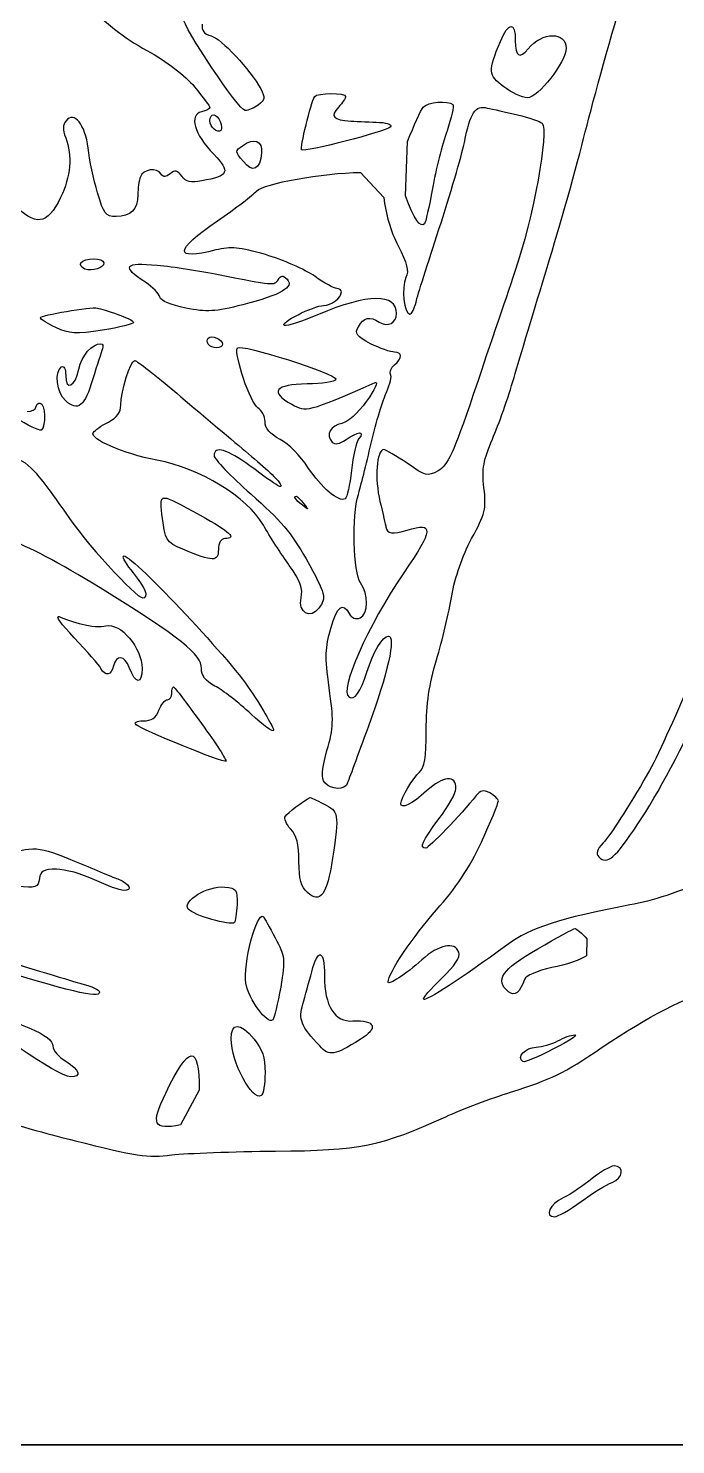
# Model space of a CAD drawing. Header units: centimetres. Extents: x 0 to 20, y 0 to 12.6.
# Drawn here: x 11.226 to 12.949, y 0.013 to 3.786 of the extents above; entities that cross this region are included whole.
import ezdxf

# ---------------------------------------------------------------- set-up
doc = ezdxf.new("R2010")
doc.units = ezdxf.units.CM
doc.layers.add('Part__Feature002', color=7, linetype='CONTINUOUS')
doc.layers.add('Sketch001', color=7, linetype='CONTINUOUS')

msp = doc.modelspace()

# ---------------------------------------------------------------- linework, layer by layer
at = {"layer": 'Part__Feature002', "color": 7}
for points in [[(0.75407, 0.013229), (19.293973, 0.013229)], [(0.75407, 0.013229), (0.75407, 0.013229), (19.293973, 0.013229)], [(19.293973, 0.013229), (0.75407, 0.013229)], [(19.293973, 0.013229), (0.75407, 0.013229)]]:
    msp.add_lwpolyline(points, dxfattribs=at)
at = {"layer": 'Sketch001', "color": 7}
for points in [[(12.229972, 3.339667), (12.235617, 3.484165)], [(12.11031, 3.401756), (12.172399, 3.335152)], [(12.713137, 1.360726), (12.712007, 1.315569)], [(11.681332, 0.957713), (11.631661, 0.865143)]]:
    msp.add_lwpolyline(points, dxfattribs=at)
for points in [[(12.708621, 3.51013), (12.731199, 3.600441), (12.779741, 3.773161), (12.815865, 3.893952)], [(11.36863, 3.863472), (11.42959, 3.800254), (11.481519, 3.759614), (11.54135, 3.726876)], [(11.803252, 3.566574), (11.786319, 3.566574), (11.639563, 3.787836), (11.637305, 3.81493)], [(11.689234, 3.796867), (11.686977, 3.778805), (11.69375, 3.770903), (11.712941, 3.765259)], [(12.482843, 3.750583), (12.504292, 3.803641), (12.522354, 3.803641), (12.522354, 3.75284)], [(12.556221, 3.731392), (12.594603, 3.776547), (12.657821, 3.777676), (12.657821, 3.732522)], [(11.712941, 3.765259), (11.738905, 3.759614), (11.816799, 3.674947), (11.845021, 3.624147)], [(12.491874, 3.629792), (12.450105, 3.661401), (12.448977, 3.670432), (12.482843, 3.750583)], [(12.522354, 3.752841), (12.522354, 3.710131), (12.533643, 3.702982), (12.556221, 3.731392)], [(11.54135, 3.726876), (11.595537, 3.697525), (11.64295, 3.660272), (11.668914, 3.629792)], [(12.657821, 3.732521), (12.656691, 3.695267), (12.583314, 3.600441), (12.553963, 3.600441)], [(11.668914, 3.629792), (11.691492, 3.60157), (11.709554, 3.577863), (11.709554, 3.574476)], [(11.845021, 3.624147), (11.857439, 3.600441), (11.85631, 3.594796), (11.838248, 3.58125)], [(12.553963, 3.600441), (12.541545, 3.600441), (12.512194, 3.613987), (12.491874, 3.629792)], [(11.953394, 3.461587), (11.948879, 3.466103), (11.97823, 3.588023), (11.98839, 3.603827)], [(11.98839, 3.603827), (11.994034, 3.613987), (12.070799, 3.615116), (12.070799, 3.603827)], [(12.070799, 3.603827), (12.070799, 3.600441), (12.062897, 3.586894), (12.051608, 3.575605)], [(12.277385, 3.575605), (12.288674, 3.589152), (12.34399, 3.594796), (12.356408, 3.582379)], [(11.385563, 3.466103), (11.377661, 3.529321), (11.34831, 3.566574), (11.326861, 3.539481)], [(11.686977, 3.563187), (11.65311, 3.554156), (11.667785, 3.504485), (11.719714, 3.450299)], [(11.709554, 3.574476), (11.709554, 3.57109), (11.699394, 3.566574), (11.686977, 3.563187)], [(11.709554, 3.539481), (11.709554, 3.56093), (11.727617, 3.559801), (11.736648, 3.537224)], [(11.838248, 3.58125), (11.826959, 3.573347), (11.811154, 3.566574), (11.803252, 3.566574)], [(12.051608, 3.575605), (12.02903, 3.55077), (12.036932, 3.541739), (12.084345, 3.538352)], [(12.235617, 3.484165), (12.25255, 3.525934), (12.270612, 3.567703), (12.277385, 3.575605)], [(12.356408, 3.582379), (12.359794, 3.578992), (12.351892, 3.547383), (12.340603, 3.512387)], [(12.386888, 3.481907), (12.402692, 3.562059), (12.416239, 3.58125), (12.447848, 3.573347)], [(12.447848, 3.573347), (12.461394, 3.571091), (12.497519, 3.562059), (12.527999, 3.555285)], [(12.527999, 3.555285), (12.559608, 3.547383), (12.588959, 3.538352), (12.593474, 3.532707)], [(11.326861, 3.539481), (11.31783, 3.528192), (11.316701, 3.515774), (11.325731, 3.494325)], [(11.738905, 3.513516), (11.729874, 3.504485), (11.709554, 3.522547), (11.709554, 3.539481)], [(11.736648, 3.537223), (11.741163, 3.527063), (11.741163, 3.515774), (11.738904, 3.513516)], [(12.189332, 3.522547), (12.176914, 3.51013), (11.960168, 3.454814), (11.953394, 3.461587)], [(12.084345, 3.538352), (12.104665, 3.537222), (12.139661, 3.536095), (12.16111, 3.534965)], [(12.16111, 3.534965), (12.184817, 3.533836), (12.194977, 3.528192), (12.189332, 3.522547)], [(12.340603, 3.512387), (12.328185, 3.476263), (12.310123, 3.407401), (12.302221, 3.358859)], [(12.593474, 3.532707), (12.612665, 3.514645), (12.569768, 3.278707), (12.521225, 3.137596)], [(12.607021, 3.148886), (12.640888, 3.257259), (12.686043, 3.419819), (12.708621, 3.51013)], [(11.325732, 3.494325), (11.343794, 3.445783), (11.339279, 3.390467), (11.312185, 3.335152)], [(11.798737, 3.431107), (11.776159, 3.457072), (11.776159, 3.45933), (11.79648, 3.472876)], [(11.796479, 3.472876), (11.82583, 3.495454), (11.850665, 3.486423), (11.847279, 3.453685)], [(12.319154, 3.250486), (12.348505, 3.340796), (12.378985, 3.444654), (12.386888, 3.481907)], [(11.410399, 3.34757), (11.400239, 3.382565), (11.38895, 3.435623), (11.385563, 3.466103)], [(11.719714, 3.450299), (11.76487, 3.402885), (11.760354, 3.392725), (11.688105, 3.379179)], [(11.847279, 3.453685), (11.842763, 3.40853), (11.823572, 3.399499), (11.798737, 3.431107)], [(11.579732, 3.397241), (11.568443, 3.415303), (11.532319, 3.410787), (11.524417, 3.390467)], [(11.603439, 3.39837), (11.59215, 3.389339), (11.585377, 3.38821), (11.579732, 3.39724)], [(11.635048, 3.391596), (11.62263, 3.407401), (11.616985, 3.409659), (11.603439, 3.39837)], [(11.833732, 3.352085), (11.851794, 3.372405), (12.010968, 3.400627), (12.11031, 3.401756)], [(11.524417, 3.390467), (11.52103, 3.380307), (11.517643, 3.358859), (11.517643, 3.341925)], [(11.688105, 3.379179), (11.658754, 3.373534), (11.646337, 3.375792), (11.635048, 3.391596)], [(12.302221, 3.358859), (12.29319, 3.310316), (12.28303, 3.267419), (12.280772, 3.265161)], [(11.312185, 3.335152), (11.276061, 3.260645), (11.24671, 3.257259), (11.183492, 3.319347)], [(11.46007, 3.284352), (11.431848, 3.284352), (11.427332, 3.291125), (11.410399, 3.34757)], [(11.517643, 3.341925), (11.517643, 3.303543), (11.498452, 3.284352), (11.46007, 3.284352)], [(11.729874, 3.273063), (11.777288, 3.305801), (11.824701, 3.341925), (11.833732, 3.352085)], [(12.172399, 3.335152), (12.176914, 3.292254), (12.190461, 3.24484), (12.210781, 3.206459)], [(12.280772, 3.265161), (12.269483, 3.252743), (12.253679, 3.27645), (12.229972, 3.339667)], [(11.725359, 3.19517), (11.612282, 3.166947), (11.613787, 3.192912), (11.729874, 3.273063)], [(12.258194, 3.056316), (12.261581, 3.07325), (12.289803, 3.160173), (12.319154, 3.250486)], [(11.366372, 3.161303), (11.374274, 3.17485), (11.427332, 3.17485), (11.427332, 3.161303)], [(11.857439, 3.182753), (11.787448, 3.203073), (11.765999, 3.20533), (11.725359, 3.19517)], [(11.98839, 3.125179), (11.962425, 3.14324), (11.903723, 3.169206), (11.857439, 3.182753)], [(12.210781, 3.206459), (12.234488, 3.159046), (12.240132, 3.139853), (12.231101, 3.121793)], [(11.376532, 3.14437), (11.367501, 3.148886), (11.362985, 3.155659), (11.366372, 3.161303)], [(11.427332, 3.161303), (11.427332, 3.146626), (11.396852, 3.137596), (11.376532, 3.14437)], [(11.537963, 3.109373), (11.472488, 3.151143), (11.482648, 3.16356), (11.569572, 3.15453)], [(11.569572, 3.15453), (11.61247, 3.151143), (11.685848, 3.138726), (11.732132, 3.129693)], [(12.521225, 3.137596), (12.495261, 3.059703), (12.444461, 2.912946), (12.410594, 2.810219)], [(12.518968, 2.855373), (12.534772, 2.908433), (12.574283, 3.040513), (12.607021, 3.148886)], [(11.576345, 3.069863), (11.574088, 3.078893), (11.557154, 3.096956), (11.537963, 3.109373)], [(11.732132, 3.129693), (11.878888, 3.100343), (11.881145, 3.100343), (11.891305, 3.116146)], [(11.915012, 3.117276), (11.935332, 3.096956), (11.899208, 3.075506), (11.797608, 3.049543)], [(11.891305, 3.116146), (11.898079, 3.128566), (11.903723, 3.128566), (11.915012, 3.117284)], [(12.047092, 3.09244), (12.040319, 3.09244), (12.014354, 3.107116), (11.98839, 3.125179)], [(12.231101, 3.121793), (12.218683, 3.094699), (12.226585, 3.024706), (12.241261, 3.024706)], [(11.645208, 3.040513), (11.604568, 3.048413), (11.578603, 3.059703), (11.576345, 3.069863)], [(12.206265, 3.025836), (12.206265, 3.080023), (12.129501, 3.078893), (11.99855, 3.023587)], [(12.012097, 3.047286), (12.032417, 3.047286), (12.05951, 3.067606), (12.05951, 3.08341)], [(12.05951, 3.08341), (12.05951, 3.087926), (12.053865, 3.09244), (12.047092, 3.09244)], [(12.241261, 3.024706), (12.246905, 3.024706), (12.253679, 3.038253), (12.258194, 3.056316)], [(11.257999, 3.014546), (11.257999, 3.02132), (11.393465, 3.045026), (11.410399, 3.040513)], [(11.410399, 3.040513), (11.417172, 3.039375), (11.440879, 3.03148), (11.464585, 3.023579)], [(11.464585, 3.023579), (11.487163, 3.015676), (11.506354, 3.006646), (11.506354, 3.00213)], [(11.797608, 3.049543), (11.723101, 3.030353), (11.701652, 3.029223), (11.645208, 3.040513)], [(11.908239, 2.994226), (11.892434, 2.999873), (11.985003, 3.047286), (12.012097, 3.047286)], [(11.99855, 3.023579), (11.955652, 3.005516), (11.915012, 2.99197), (11.908239, 2.994226)], [(12.104665, 2.99084), (12.118212, 3.015676), (12.135145, 3.019063), (12.159981, 3.003259)], [(12.159981, 3.003259), (12.182559, 2.988583), (12.206265, 3.00101), (12.206265, 3.025836)], [(11.299768, 2.988583), (11.27719, 2.998743), (11.259128, 3.01116), (11.257999, 3.014546)], [(11.423945, 2.98181), (11.351697, 2.97052), (11.335892, 2.97165), (11.299768, 2.988583)], [(11.506354, 3.00213), (11.506354, 2.998743), (11.469101, 2.988583), (11.423945, 2.98181)], [(12.137403, 2.945686), (12.099021, 2.966006), (12.094505, 2.97165), (12.104665, 2.99084)], [(11.360728, 2.877953), (11.36863, 2.914076), (11.395723, 2.945686), (11.41943, 2.945686)], [(11.41943, 2.945686), (11.425074, 2.945686), (11.426203, 2.938913), (11.423945, 2.932139)], [(11.705039, 2.944556), (11.701652, 2.949073), (11.701652, 2.956973), (11.705039, 2.96036)], [(11.705039, 2.96036), (11.71407, 2.969393), (11.743421, 2.956973), (11.743421, 2.944556)], [(11.743421, 2.944556), (11.743421, 2.932139), (11.712941, 2.93101), (11.705039, 2.944556)], [(11.782932, 2.934396), (11.790834, 2.946813), (12.04935, 2.864406), (12.044834, 2.850859)], [(12.200621, 2.923106), (12.190461, 2.923106), (12.162239, 2.933266), (12.137403, 2.945686)], [(11.423945, 2.932139), (11.420559, 2.924236), (11.40927, 2.888113), (11.397981, 2.851986)], [(11.837119, 2.775223), (11.817928, 2.785383), (11.772772, 2.918593), (11.782932, 2.934396)], [(12.200621, 2.88924), (12.22207, 2.907303), (12.22207, 2.923106), (12.200621, 2.923106)], [(11.325732, 2.793286), (11.302025, 2.814733), (11.295252, 2.871179), (11.314443, 2.883596)], [(11.314443, 2.883596), (11.321217, 2.888113), (11.325732, 2.877953), (11.325732, 2.861019)], [(11.325732, 2.861019), (11.325732, 2.81812), (11.351697, 2.831666), (11.360728, 2.877953)], [(11.472488, 2.781996), (11.472488, 2.820379), (11.498452, 2.90053), (11.509741, 2.90053)], [(11.509741, 2.90053), (11.515385, 2.90053), (11.565057, 2.861019), (11.621501, 2.813606)], [(12.190461, 2.864406), (12.187074, 2.871179), (12.191591, 2.881339), (12.200621, 2.88924)], [(11.397981, 2.851986), (11.376532, 2.77861), (11.35847, 2.763933), (11.325732, 2.793286)], [(11.96807, 2.83844), (11.883403, 2.837302), (11.86647, 2.816993), (11.92743, 2.784253)], [(11.92743, 2.784253), (11.966941, 2.762806), (11.965812, 2.762806), (12.149821, 2.841826)], [(12.044834, 2.850859), (12.042577, 2.844086), (12.00871, 2.83844), (11.96807, 2.83844)], [(12.149821, 2.841826), (12.158852, 2.845213), (12.148691, 2.823766), (12.126114, 2.792156)], [(12.180301, 2.81812), (12.189332, 2.83844), (12.193848, 2.85876), (12.190461, 2.864406)], [(12.461394, 2.691686), (12.478328, 2.728939), (12.503163, 2.802316), (12.518968, 2.855373)], [(11.621501, 2.813606), (11.677945, 2.765063), (11.760354, 2.6962), (11.804381, 2.658946)], [(12.126114, 2.792156), (12.102408, 2.759419), (12.076443, 2.735713), (12.060639, 2.733453)], [(12.138532, 2.680396), (12.152079, 2.73684), (12.170141, 2.7978), (12.180301, 2.81812)], [(12.410594, 2.810219), (12.356408, 2.652173), (12.342861, 2.621693), (12.316897, 2.607019)], [(11.223003, 2.765063), (11.235421, 2.765063), (11.24671, 2.770706), (11.24671, 2.776353)], [(11.24671, 2.776353), (11.24671, 2.783126), (11.252354, 2.78764), (11.257999, 2.78764)], [(11.257999, 2.78764), (11.271545, 2.78764), (11.273803, 2.723293), (11.260255, 2.715393)], [(11.43975, 2.73684), (11.462328, 2.749259), (11.472488, 2.762806), (11.472488, 2.781996)], [(11.85631, 2.73797), (11.85631, 2.752646), (11.847279, 2.76845), (11.837119, 2.775223)], [(11.260257, 2.715393), (11.255741, 2.713144), (11.224132, 2.72781), (11.190265, 2.749259)], [(11.39911, 2.708619), (11.403625, 2.715393), (11.420559, 2.72781), (11.43975, 2.73684)], [(11.89695, 2.690556), (11.868728, 2.705233), (11.85631, 2.719906), (11.85631, 2.73797)], [(12.060639, 2.733453), (12.031288, 2.728939), (12.016612, 2.701846), (12.034674, 2.683783)], [(11.568443, 2.63524), (11.477003, 2.653303), (11.38895, 2.691686), (11.39911, 2.708619)], [(11.970328, 2.61605), (11.952265, 2.6454), (11.918399, 2.679266), (11.89695, 2.690556)], [(12.034674, 2.683783), (12.042577, 2.67588), (12.053865, 2.678139), (12.071928, 2.690556)], [(12.071928, 2.690556), (12.103537, 2.712006), (12.123857, 2.714263), (12.105794, 2.692805)], [(12.105794, 2.692813), (12.099021, 2.684913), (12.08999, 2.64653), (12.086603, 2.608146)], [(12.104665, 2.5438), (12.11031, 2.562993), (12.126114, 2.62508), (12.138532, 2.680396)], [(12.438817, 2.561863), (12.433172, 2.613793), (12.437687, 2.63524), (12.461394, 2.691686)], [(11.107857, 2.576539), (11.169945, 2.652173), (11.193652, 2.65669), (11.243323, 2.60476)], [(11.81567, 2.620566), (11.755839, 2.664593), (11.720843, 2.674753), (11.720843, 2.647659)], [(11.720843, 2.647659), (11.720843, 2.638626), (11.76487, 2.592343), (11.819057, 2.54493)], [(11.804381, 2.658946), (11.848408, 2.622823), (11.889048, 2.58557), (11.894692, 2.57541)], [(12.172399, 2.663463), (12.153208, 2.663463), (12.147563, 2.58557), (12.162239, 2.525739)], [(12.234488, 2.627339), (12.206265, 2.64653), (12.178043, 2.663463), (12.172399, 2.663463)], [(11.243323, 2.60476), (11.261385, 2.58444), (11.298639, 2.53477), (11.325732, 2.49413)], [(11.851794, 2.46252), (11.807768, 2.538156), (11.684719, 2.613793), (11.568443, 2.63524)], [(11.894692, 2.57541), (11.90711, 2.55509), (11.894692, 2.561863), (11.81567, 2.620566)], [(12.06967, 2.532513), (12.052737, 2.522353), (12.005323, 2.562993), (11.970328, 2.61605)], [(12.086603, 2.608146), (12.082088, 2.569766), (12.074185, 2.535899), (12.06967, 2.532513)], [(12.316897, 2.607019), (12.287545, 2.591213), (12.284159, 2.592343), (12.234488, 2.627339)], [(11.58199, 2.491873), (11.575217, 2.549446), (11.574088, 2.549446), (11.68359, 2.488486)], [(11.819057, 2.54493), (11.895821, 2.477196), (11.92743, 2.439943), (11.965812, 2.37221)], [(11.955652, 2.515579), (11.936461, 2.530253), (11.930817, 2.539286), (11.939848, 2.539286)], [(11.939848, 2.539286), (11.942104, 2.539286), (11.951137, 2.530253), (11.959039, 2.520093)], [(12.11031, 2.308993), (12.091119, 2.333826), (12.086603, 2.489613), (12.104665, 2.5438)], [(12.406079, 2.426396), (12.442203, 2.491873), (12.44559, 2.505419), (12.438817, 2.561863)], [(12.848603, 1.666653), (12.958105, 1.830343), (13.100345, 2.140786), (13.256132, 2.556219)], [(11.325732, 2.49413), (11.372017, 2.42301), (11.513128, 2.268353), (11.53119, 2.268353)], [(11.637305, 2.398173), (11.59215, 2.417366), (11.589892, 2.420753), (11.58199, 2.491873)], [(11.959039, 2.520093), (11.973714, 2.50222), (11.972585, 2.500715), (11.955652, 2.515579)], [(12.162239, 2.525739), (12.170141, 2.493), (12.176914, 2.46252), (12.178043, 2.458006)], [(11.68359, 2.488486), (11.763741, 2.444459), (11.782932, 2.426396), (11.749065, 2.426396)], [(11.920657, 2.355276), (11.899208, 2.384626), (11.868728, 2.43317), (11.851794, 2.46252)], [(12.178043, 2.458006), (12.179173, 2.439943), (12.197234, 2.436556), (12.234488, 2.448973)], [(12.234488, 2.448973), (12.306737, 2.47268), (12.304479, 2.450111), (12.225457, 2.334956)], [(11.417172, 2.295446), (11.308799, 2.36205), (11.218488, 2.409463), (11.180105, 2.420753)], [(11.749065, 2.426396), (11.738905, 2.426396), (11.732132, 2.415106), (11.732132, 2.397046)], [(12.353021, 2.273996), (12.362052, 2.323666), (12.381243, 2.380113), (12.406079, 2.426396)], [(11.506354, 2.334956), (11.488292, 2.356406), (11.475874, 2.376726), (11.479261, 2.380113)], [(11.479261, 2.380113), (11.491679, 2.393659), (11.759225, 2.111436), (11.817928, 2.022253)], [(11.732132, 2.397046), (11.732132, 2.364306), (11.718585, 2.364306), (11.637305, 2.398184)], [(11.952265, 2.268353), (11.95791, 2.293186), (11.951136, 2.312379), (11.920657, 2.355276)], [(11.965812, 2.37221), (12.01887, 2.276253), (12.019999, 2.26948), (11.999679, 2.241259)], [(11.53119, 2.268353), (11.549252, 2.268353), (11.537963, 2.297703), (11.506354, 2.334956)], [(12.225457, 2.334956), (12.129501, 2.194973), (12.052737, 2.021126), (12.07983, 2.004193)], [(12.109181, 2.215293), (12.131759, 2.224326), (12.132888, 2.278513), (12.110311, 2.308993)], [(11.686977, 2.080956), (11.686977, 2.11821), (11.635048, 2.159979), (11.417172, 2.295446)], [(11.999679, 2.241259), (11.977101, 2.210779), (11.943234, 2.22997), (11.952265, 2.268353)], [(12.312381, 2.103533), (12.328185, 2.154333), (12.346248, 2.231099), (12.353021, 2.273996)], [(12.031288, 2.187073), (12.04935, 2.248033), (12.062897, 2.258193), (12.07983, 2.226583)], [(12.07983, 2.226583), (12.086603, 2.215293), (12.097892, 2.210779), (12.109181, 2.215293)], [(13.064221, 2.255933), (13.064221, 2.222066), (12.924239, 1.885659), (12.874568, 1.799863)], [(11.34831, 2.162236), (11.314443, 2.19836), (11.296381, 2.223196), (11.308799, 2.21868)], [(11.308799, 2.21868), (11.321217, 2.213036), (11.34831, 2.204006), (11.369759, 2.19836)], [(11.369759, 2.19836), (11.390079, 2.192716), (11.41943, 2.190459), (11.432977, 2.193846)], [(11.432977, 2.193846), (11.471359, 2.204006), (11.528932, 2.135143), (11.528932, 2.080956)], [(11.41943, 2.080956), (11.414914, 2.089986), (11.382177, 2.126113), (11.34831, 2.162236)], [(12.026772, 2.029026), (12.015483, 2.113693), (12.016612, 2.135143), (12.031288, 2.187073)], [(12.127243, 2.070796), (12.144177, 2.124983), (12.169012, 2.166753), (12.184817, 2.166753)], [(12.184817, 2.166753), (12.205137, 2.166753), (12.18256, 2.065153), (12.13063, 1.92404)], [(11.495065, 2.083213), (11.482648, 2.115953), (11.461199, 2.11821), (11.453297, 2.08773)], [(11.453297, 2.08773), (11.446523, 2.061766), (11.431848, 2.058379), (11.41943, 2.080956)], [(11.528932, 2.080956), (11.528932, 2.036929), (11.511999, 2.038059), (11.495065, 2.083205)], [(11.723101, 2.033543), (11.697137, 2.047089), (11.686977, 2.060636), (11.686977, 2.080956)], [(12.285288, 1.916139), (12.285288, 1.986129), (12.29319, 2.038059), (12.312381, 2.103533)], [(12.07983, 2.004193), (12.094505, 1.99516), (12.11031, 2.016609), (12.127243, 2.070796)], [(11.596665, 1.997419), (11.60231, 1.997419), (11.607954, 2.00532), (11.607954, 2.014353)], [(11.607954, 2.014353), (11.607954, 2.023383), (11.610211, 2.031286), (11.61247, 2.031286)], [(11.61247, 2.031286), (11.615857, 2.031286), (11.648594, 1.987259), (11.686977, 1.9342)], [(11.819057, 1.959036), (11.786319, 1.989516), (11.743421, 2.023383), (11.723101, 2.033543)], [(11.817928, 2.022253), (11.851794, 1.971453), (11.878888, 1.922913), (11.878888, 1.916139)], [(12.021128, 1.861953), (12.03919, 1.922913), (12.03919, 1.943233), (12.026772, 2.029026)], [(11.532319, 1.940973), (11.554897, 1.940973), (11.566185, 1.948876), (11.574088, 1.969196)], [(11.574088, 1.969196), (11.579732, 1.985), (11.589892, 1.997419), (11.596665, 1.997419)], [(11.513128, 1.930813), (11.506354, 1.936459), (11.514257, 1.940973), (11.532319, 1.940973)], [(11.752452, 1.833729), (11.746808, 1.828086), (11.527803, 1.917266), (11.513128, 1.930813)], [(11.686977, 1.9342), (11.725359, 1.881143), (11.75471, 1.835986), (11.752452, 1.833729)], [(11.878888, 1.916139), (11.878888, 1.909366), (11.851794, 1.928556), (11.819057, 1.959036)], [(12.13063, 1.92404), (12.102408, 1.849533), (12.078701, 1.7818), (12.075314, 1.775026)], [(12.267225, 1.804379), (12.280772, 1.815666), (12.285288, 1.84276), (12.285288, 1.916139)], [(12.015483, 1.776156), (12.005323, 1.788573), (12.006452, 1.807766), (12.021128, 1.861953)], [(12.075314, 1.775026), (12.06967, 1.755836), (12.031288, 1.756966), (12.015483, 1.776164)], [(12.217554, 1.72084), (12.217554, 1.735516), (12.251421, 1.790833), (12.267225, 1.804379)], [(12.36431, 1.760353), (12.36431, 1.797606), (12.331572, 1.795346), (12.286417, 1.754706)], [(12.874568, 1.799863), (12.82151, 1.708423), (12.777483, 1.63956), (12.756034, 1.615853)], [(13.572221, 1.776156), (13.072123, 1.526673), (12.951332, 1.473613), (12.827154, 1.451036)], [(11.910497, 1.686973), (11.916141, 1.696006), (11.95791, 1.727613), (11.975972, 1.736646)], [(11.975972, 1.736646), (11.975972, 1.737784), (11.992905, 1.729873), (12.012097, 1.719713)], [(12.286417, 1.754706), (12.246905, 1.718583), (12.217554, 1.705036), (12.217554, 1.72084)], [(12.418497, 1.742289), (12.375599, 1.689233), (12.292061, 1.602306), (12.284159, 1.602306)], [(12.319154, 1.6802), (12.34399, 1.712939), (12.36431, 1.749063), (12.36431, 1.760353)], [(12.454621, 1.749063), (12.437688, 1.758093), (12.429785, 1.755836), (12.418497, 1.742289)], [(12.477199, 1.727613), (12.477199, 1.732129), (12.467039, 1.742289), (12.454621, 1.749063)], [(12.012097, 1.719713), (12.052737, 1.70052), (12.053865, 1.694876), (12.035803, 1.575213)], [(12.432043, 1.618113), (12.456879, 1.672299), (12.477199, 1.721969), (12.477199, 1.727613)], [(11.924043, 1.653106), (11.912754, 1.665526), (11.905981, 1.681329), (11.910497, 1.686973)], [(12.284159, 1.602306), (12.266097, 1.602306), (12.273999, 1.61924), (12.319154, 1.6802)], [(12.744745, 1.5786), (12.767323, 1.556023), (12.787643, 1.575213), (12.848603, 1.666653)], [(11.946621, 1.566183), (11.946621, 1.613596), (11.940977, 1.635046), (11.924043, 1.653106)], [(11.150754, 1.579729), (11.241065, 1.60908), (11.253483, 1.607953), (11.349439, 1.567313)], [(12.312381, 1.437489), (12.363181, 1.493933), (12.400434, 1.549249), (12.432043, 1.618113)], [(12.756034, 1.615853), (12.739101, 1.597793), (12.735714, 1.587633), (12.744745, 1.5786)], [(11.349439, 1.567313), (11.395723, 1.54812), (11.446523, 1.526673), (11.464585, 1.519899)], [(11.969199, 1.483773), (11.952265, 1.499579), (11.946621, 1.518769), (11.946621, 1.566183)], [(12.035803, 1.575213), (12.021128, 1.477), (12.003065, 1.453293), (11.969199, 1.483773)], [(11.255741, 1.521026), (11.252354, 1.49732), (11.247839, 1.495063), (11.19591, 1.500706)], [(11.300897, 1.545863), (11.26703, 1.545863), (11.259128, 1.541346), (11.255741, 1.521026)], [(11.402497, 1.51764), (11.369759, 1.533446), (11.323474, 1.545863), (11.300897, 1.545863)], [(11.479261, 1.489419), (11.47023, 1.489419), (11.436363, 1.501836), (11.402497, 1.51764)], [(11.464585, 1.519899), (11.497323, 1.506353), (11.505225, 1.489419), (11.479261, 1.489419)], [(11.651981, 1.439746), (11.635048, 1.461196), (11.702781, 1.501836), (11.749065, 1.498449)], [(11.749065, 1.498449), (11.780674, 1.495063), (11.782932, 1.491676), (11.781803, 1.452166)], [(11.77503, 1.403623), (11.76487, 1.394593), (11.665528, 1.422813), (11.651981, 1.439746)], [(11.781803, 1.452166), (11.780673, 1.428459), (11.777288, 1.407009), (11.77503, 1.403623)], [(11.80551, 1.242193), (11.796479, 1.291863), (11.834861, 1.435233), (11.851794, 1.419426)], [(12.183688, 1.245579), (12.183688, 1.268156), (12.251421, 1.368626), (12.312381, 1.437489)], [(12.827154, 1.451036), (12.639759, 1.414913), (12.565252, 1.391206), (12.499777, 1.343793)], [(10.757901, 1.429586), (10.896754, 1.384433), (11.325732, 1.252353), (11.36863, 1.241063)], [(11.851794, 1.419426), (11.854051, 1.41604), (11.868728, 1.391206), (11.883403, 1.362983)], [(11.883403, 1.362983), (11.909368, 1.313313), (11.910497, 1.307666), (11.898079, 1.232033)], [(12.582185, 1.333633), (12.632985, 1.364113), (12.678141, 1.387819), (12.681528, 1.387819)], [(12.681528, 1.387819), (12.684914, 1.387819), (12.69959, 1.3754), (12.713137, 1.360726)], [(11.980488, 1.272673), (11.997421, 1.337019), (12.014354, 1.332503), (12.014354, 1.262513)], [(12.372212, 1.3246), (12.360923, 1.353953), (12.319154, 1.346049), (12.273999, 1.30428)], [(12.499777, 1.343793), (12.380114, 1.255739), (12.284159, 1.193649), (12.278514, 1.199293)], [(12.325928, 1.254609), (12.362052, 1.289606), (12.376728, 1.312183), (12.372212, 1.3246)], [(12.504292, 1.219613), (12.467039, 1.250093), (12.48623, 1.279446), (12.582185, 1.333633)], [(11.416043, 1.218486), (11.416043, 1.200423), (11.337021, 1.219624), (11.09431, 1.295249)], [(12.273999, 1.30428), (12.231101, 1.265899), (12.183688, 1.235419), (12.183688, 1.245579)], [(12.619439, 1.28396), (12.579928, 1.274929), (12.550577, 1.262513), (12.54719, 1.252353)], [(12.712008, 1.315569), (12.698461, 1.305409), (12.656692, 1.290733), (12.619439, 1.28396)], [(11.956781, 1.186876), (11.962425, 1.207196), (11.973714, 1.245579), (11.980488, 1.272673)], [(12.014354, 1.262513), (12.014354, 1.181233), (12.041448, 1.138333), (12.08999, 1.14172)], [(12.278514, 1.199293), (12.275128, 1.201542), (12.296577, 1.227516), (12.325928, 1.254609)], [(12.54719, 1.252353), (12.534584, 1.217168), (12.520285, 1.206255), (12.504292, 1.219613)], [(11.36863, 1.241063), (11.394594, 1.234289), (11.416043, 1.224129), (11.416043, 1.218486)], [(11.87663, 1.145106), (11.863083, 1.130433), (11.812283, 1.200423), (11.80551, 1.242193)], [(11.898079, 1.232033), (11.890177, 1.188006), (11.881145, 1.148493), (11.87663, 1.145106)], [(12.753777, 1.071729), (12.877954, 1.155266), (12.972781, 1.203809), (13.064221, 1.230903)], [(11.099954, 1.156396), (11.099954, 1.169943), (11.158657, 1.154147), (11.227519, 1.123659)], [(12.001937, 1.075116), (11.952265, 1.127046), (11.944363, 1.147366), (11.956781, 1.186876)], [(11.33815, 0.992706), (11.30767, 0.992706), (11.099954, 1.136076), (11.099954, 1.156396)], [(11.765999, 1.094306), (11.765999, 1.138333), (11.789705, 1.138333), (11.826959, 1.093169)], [(12.08999, 1.14172), (12.15095, 1.145106), (12.158852, 1.122529), (12.109181, 1.092049)], [(11.227519, 1.123659), (11.272674, 1.104466), (11.291865, 1.088663), (11.291865, 1.075116)], [(11.84615, 0.943036), (11.822443, 0.927233), (11.765999, 1.033346), (11.765999, 1.094306)], [(12.680399, 1.104466), (12.68943, 1.104466), (12.664594, 1.087533), (12.623954, 1.067213)], [(12.635243, 1.088663), (12.651048, 1.097693), (12.671368, 1.104466), (12.680399, 1.104466)], [(11.291865, 1.075116), (11.291865, 1.063826), (11.30767, 1.044636), (11.325732, 1.034476)], [(11.59215, 0.949809), (11.65311, 1.078503), (11.681332, 1.081889), (11.681332, 0.957713)], [(11.826959, 1.093179), (11.849537, 1.066086), (11.85631, 1.046893), (11.85631, 1.003996)], [(12.109181, 1.092049), (12.040319, 1.049153), (12.027901, 1.046893), (12.001937, 1.075116)], [(12.509937, 0.952066), (12.619439, 0.987063), (12.64879, 1.000609), (12.753777, 1.071729)], [(12.542674, 1.033346), (12.524612, 1.044636), (12.549448, 1.071729), (12.57767, 1.071729)], [(12.623954, 1.067213), (12.583314, 1.045766), (12.54719, 1.031089), (12.542674, 1.033346)], [(12.57767, 1.071729), (12.593474, 1.072867), (12.619439, 1.079633), (12.635243, 1.088663)], [(11.325732, 1.034476), (11.364114, 1.010769), (11.369759, 0.992706), (11.33815, 0.992706)], [(10.783865, 0.987063), (10.991581, 0.922716), (11.245581, 0.848209), (11.34831, 0.823373)], [(11.85631, 1.003996), (11.85631, 0.973516), (11.851794, 0.946423), (11.84615, 0.943036)], [(11.631661, 0.865143), (11.559412, 0.850466), (11.55151, 0.865143), (11.59215, 0.949809)], [(12.337217, 0.886593), (12.381243, 0.906913), (12.459137, 0.936263), (12.509937, 0.952066)], [(11.884532, 0.795153), (12.108052, 0.79629), (12.165625, 0.808699), (12.337217, 0.886593)], [(11.34831, 0.823373), (11.513128, 0.781606), (11.543608, 0.777089), (11.607954, 0.784993)], [(11.607954, 0.784993), (11.648594, 0.789506), (11.772772, 0.794023), (11.884532, 0.795153)], [(12.785385, 0.75564), (12.774097, 0.754502), (12.748132, 0.739836), (12.726683, 0.721773)], [(12.779741, 0.711613), (12.809092, 0.722903), (12.813608, 0.75564), (12.785385, 0.75564)], [(12.726683, 0.721773), (12.705234, 0.703713), (12.671368, 0.681133), (12.649919, 0.670973)], [(12.697332, 0.660813), (12.728941, 0.683393), (12.765065, 0.705969), (12.779741, 0.711613)], [(12.649919, 0.670973), (12.613794, 0.65404), (12.59799, 0.620173), (12.627341, 0.620173)], [(12.627341, 0.620173), (12.634114, 0.620173), (12.666852, 0.638236), (12.697332, 0.660813)]]:
    msp.add_open_spline(points, degree=3, dxfattribs=at)

doc.saveas('drawing.dxf')
